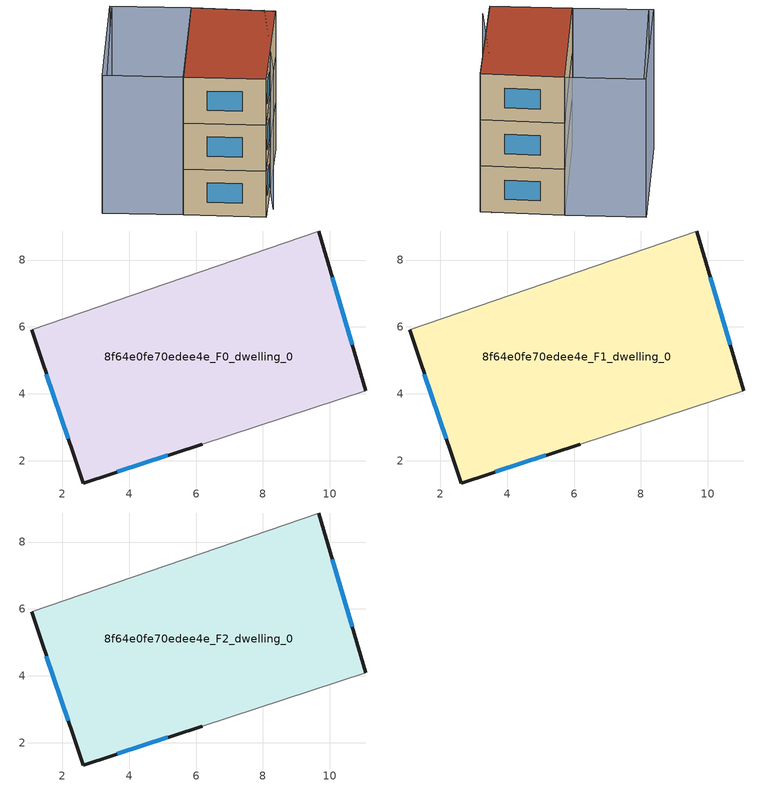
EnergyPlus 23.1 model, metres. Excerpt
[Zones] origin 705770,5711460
8f64e0fe70edee4e_F0_dwelling_0
 floor ground (EU_floor_Construction): 9.67,8.87 11.08,4.09 6.19,2.49 2.62,1.33 1.08,5.92 z0
 wall outside (EU_wall_Construction): 11.08,4.09 9.67,8.87 / 1.08,5.92 2.62,1.33 6.19,2.49 z0:3
 wall adiabatic (EU_wall_Construction): 9.67,8.87 1.08,5.92 / 6.19,2.49 11.08,4.09 z0:3
 window (EU_Window_Construction): 10.67,5.47 10.08,7.49 / 3.65,1.67 5.16,2.16 / 1.52,4.59 2.17,2.66 z0.87:2.13
8f64e0fe70edee4e_F1_dwelling_0
 floor to 8f64e0fe70edee4e_F0_dwelling_0 (EU_floor_Construction): 9.67,8.87 11.08,4.09 6.19,2.49 2.62,1.33 1.08,5.92 z3
 wall outside (EU_wall_Construction): 11.08,4.09 9.67,8.87 / 1.08,5.92 2.62,1.33 6.19,2.49 z3:6
 wall adiabatic (EU_wall_Construction): 9.67,8.87 1.08,5.92 / 6.19,2.49 11.08,4.09 z3:6
 window (EU_Window_Construction): 10.67,5.47 10.08,7.49 / 3.65,1.67 5.16,2.16 / 1.52,4.59 2.17,2.66 z3.87:5.13
8f64e0fe70edee4e_F2_dwelling_0
 floor to 8f64e0fe70edee4e_F1_dwelling_0 (EU_floor_Construction): 9.67,8.87 11.08,4.09 6.19,2.49 2.62,1.33 1.08,5.92 z6
 wall outside (EU_wall_Construction): 11.08,4.09 9.67,8.87 / 1.08,5.92 2.62,1.33 6.19,2.49 z6:9
 wall adiabatic (EU_wall_Construction): 9.67,8.87 1.08,5.92 / 6.19,2.49 11.08,4.09 z6:9
 window (EU_Window_Construction): 10.67,5.47 10.08,7.49 / 3.65,1.67 5.16,2.16 / 1.52,4.59 2.17,2.66 z6.87:8.13
 roof outside (EU_roof_Construction): 11.08,4.09 9.67,8.87 1.08,5.92 2.62,1.33 6.19,2.49 z9
shading: 3.74,1.32 10.95,4.78 / 7.96,13.17 -0.28,10.19 / 9.67,8.87 1.08,5.92 / 1.08,5.92 -0.47,10.42 / -0.47,10.42 8.12,13.37 / 8.12,13.37 9.67,8.87 z0:9
[Building]
EU S2 Campaign: North Axis=0; Terrain=City; Solar Distribution=FullExterior
[Site:Location]
London: Latitude=51.5; Longitude=-0.5; Time Zone=0; Elevation=25
[SizingPeriod:WeatherFileDays]
AnnualSizingPeriod: Begin Month=1; Begin Day of Month=1; End Month=12; End Day of Month=31; Day of Week for Start Day=Monday; Use Weather File Daylight Saving Period=No; Use Weather File Rain and Snow Indicators=No
[MATERIAL]
EU_InternalMass_Material: Roughness=MediumRough; Thickness=0.1; Conductivity=1; Density=1800; Specific Heat=900; Thermal Absorptance=0.9; Solar Absorptance=0.7; Visible Absorptance=0.7
[MATERIAL:NOMASS] Roughness=MediumRough; Thermal Absorptance=0.9; Solar Absorptance=0.7; Visible Absorptance=0.7
Name | Thermal Resistance
EU_wall_NoMass | 0.724719
EU_roof_NoMass | 2.98947
EU_floor_NoMass | 2.39157
[WINDOWMATERIAL:SIMPLEGLAZINGSYSTEM]
EU_Window_SimpleGlazing: UFactor=2.63425; Solar Heat Gain Coefficient=0.76; Visible Transmittance=0.76
[CONSTRUCTION]
EU_wall_Construction: EU_wall_NoMass
EU_roof_Construction: EU_roof_NoMass
EU_floor_Construction: EU_floor_NoMass
EU_Window_Construction: EU_Window_SimpleGlazing
EU_InternalMass_Construction: EU_InternalMass_Material
[ZONE] Type=1; Multiplier=1; Ceiling Height=autocalculate; Floor Area=autocalculate; Part of Total Floor Area=Yes
Name | Volume
8f64e0fe70edee4e_F0_dwelling_0 | 132.405
8f64e0fe70edee4e_F1_dwelling_0; 8f64e0fe70edee4e_F2_dwelling_0 | 132.404
[INTERNALMASS] Construction=EU_InternalMass_Construction; Surface Area=44.1346
Name | Zone or ZoneList
8f64e0fe70edee4e_F0_dwelling_0_EU_InternalMass | 8f64e0fe70edee4e_F0_dwelling_0
8f64e0fe70edee4e_F1_dwelling_0_EU_InternalMass | 8f64e0fe70edee4e_F1_dwelling_0
8f64e0fe70edee4e_F2_dwelling_0_EU_InternalMass | 8f64e0fe70edee4e_F2_dwelling_0
[OTHEREQUIPMENT] Fuel Type=Electricity; Design Level Calculation Method=Watts/Area; Power per Zone Floor Area=1; Fraction Latent=0; Fraction Radiant=0; Fraction Lost=0; Carbon Dioxide Generation Rate=0; EndUse Subcategory=EU_Step8_InternalGains
Name | Zone or ZoneList or Space or SpaceList | Schedule
EU_Step8_InternalGain_8f64e0fe70edee4e_F0_dwelling_0_f000 | 8f64e0fe70edee4e_F0_dwelling_0 | EU_Step8_GainSchedule_8f64e0fe70edee4e_F0_dwelling_0_f000
EU_Step8_InternalGain_8f64e0fe70edee4e_F1_dwelling_0_f000 | 8f64e0fe70edee4e_F1_dwelling_0 | EU_Step8_GainSchedule_8f64e0fe70edee4e_F1_dwelling_0_f000
EU_Step8_InternalGain_8f64e0fe70edee4e_F2_dwelling_0_f000 | 8f64e0fe70edee4e_F2_dwelling_0 | EU_Step8_GainSchedule_8f64e0fe70edee4e_F2_dwelling_0_f000
[ZONEVENTILATION:DESIGNFLOWRATE] Schedule=EU_AlwaysOn; Design Flow Rate Calculation Method=AirChanges/Hour; Air Changes per Hour=0.418135; Ventilation Type=Natural; Fan Pressure Rise=0; Fan Total Efficiency=1; Constant Term Coefficient=1; Temperature Term Coefficient=0; Velocity Term Coefficient=0; Velocity Squared Term Coefficient=0; Minimum Indoor Temperature=-100; Maximum Indoor Temperature=100; Delta Temperature=-100; Minimum Outdoor Temperature=-100; Maximum Outdoor Temperature=100; Maximum Wind Speed=40
Name | Zone or ZoneList or Space or SpaceList
EU_ConstantAir_8f64e0fe70edee4e_F0_dwelling_0 | 8f64e0fe70edee4e_F0_dwelling_0
EU_ConstantAir_8f64e0fe70edee4e_F1_dwelling_0 | 8f64e0fe70edee4e_F1_dwelling_0
EU_ConstantAir_8f64e0fe70edee4e_F2_dwelling_0 | 8f64e0fe70edee4e_F2_dwelling_0
[HVACTEMPLATE:THERMOSTAT] Constant Heating Setpoint=20; Constant Cooling Setpoint=50
EU_HeatOnly_8f64e0fe70edee4e_F0_dwelling_0; EU_HeatOnly_8f64e0fe70edee4e_F1_dwelling_0; EU_HeatOnly_8f64e0fe70edee4e_F2_dwelling_0
[HVACTEMPLATE:ZONE:IDEALLOADSAIRSYSTEM] System Availability Schedule=EU_AlwaysOn; Maximum Heating Supply Air Temperature=50; Minimum Cooling Supply Air Temperature=13; Maximum Heating Supply Air Humidity Ratio=0.0156; Minimum Cooling Supply Air Humidity Ratio=0.0077; Heating Limit=NoLimit; Cooling Limit=NoLimit; Heating Availability Schedule=EU_AlwaysOn; Cooling Availability Schedule=EU_CoolingOff; Dehumidification Control Type=ConstantSensibleHeatRatio; Cooling Sensible Heat Ratio=0.7; Dehumidification Setpoint=60; Humidification Control Type=None; Humidification Setpoint=30; Outdoor Air Method=None; Outdoor Air Flow Rate per Person=0.00944; Outdoor Air Flow Rate per Zone Floor Area=0; Outdoor Air Flow Rate per Zone=0; Demand Controlled Ventilation Type=None; Outdoor Air Economizer Type=NoEconomizer; Heat Recovery Type=None; Sensible Heat Recovery Effectiveness=0.7; Latent Heat Recovery Effectiveness=0.65
Name | Template Thermostat
8f64e0fe70edee4e_F0_dwelling_0 | EU_HeatOnly_8f64e0fe70edee4e_F0_dwelling_0
8f64e0fe70edee4e_F1_dwelling_0 | EU_HeatOnly_8f64e0fe70edee4e_F1_dwelling_0
8f64e0fe70edee4e_F2_dwelling_0 | EU_HeatOnly_8f64e0fe70edee4e_F2_dwelling_0
[SIZING:ZONE] Zone Cooling Design Supply Air Temperature Input Method=SupplyAirTemperature; Zone Cooling Design Supply Air Temperature=13; Zone Heating Design Supply Air Temperature Input Method=SupplyAirTemperature; Zone Heating Design Supply Air Temperature=50; Zone Cooling Design Supply Air Humidity Ratio=0.008; Zone Heating Design Supply Air Humidity Ratio=0.008; Cooling Design Air Flow Method=DesignDay; Cooling Design Air Flow Rate=0; Cooling Minimum Air Flow per Zone Floor Area=0.000762; Cooling Minimum Air Flow=0; Cooling Minimum Air Flow Fraction=0.2; Heating Design Air Flow Method=DesignDay; Heating Design Air Flow Rate=0; Heating Maximum Air Flow per Zone Floor Area=0.002032; Heating Maximum Air Flow=0.141576; Heating Maximum Air Flow Fraction=0.3; Account for Dedicated Outdoor Air System=No; Dedicated Outdoor Air System Control Strategy=NeutralSupplyAir; Dedicated Outdoor Air Low Setpoint Temperature for Design=autosize; Dedicated Outdoor Air High Setpoint Temperature for Design=autosize; Zone Load Sizing Method=Sensible Load Only No Latent Load; Zone Latent Cooling Design Supply Air Humidity Ratio Input Method=HumidityRatioDifference; Zone Cooling Design Supply Air Humidity Ratio Difference=0.005; Zone Latent Heating Design Supply Air Humidity Ratio Input Method=HumidityRatioDifference; Zone Humidification Design Supply Air Humidity Ratio Difference=0.005
8f64e0fe70edee4e_F0_dwelling_0; 8f64e0fe70edee4e_F1_dwelling_0; 8f64e0fe70edee4e_F2_dwelling_0
[SCHEDULE:CONSTANT]
Name | Hourly Value
EU_AlwaysOn | 1
EU_CoolingOff | 0
[SCHEDULE:FILE] Column Number=1; Rows to Skip at Top=0; Number of Hours of Data=8760; Column Separator=Comma; Interpolate to Timestep=No; Minutes per Item=60; Adjust Schedule for Daylight Savings=Yes
Name | File
EU_Step8_GainSchedule_8f64e0fe70edee4e_F0_dwelling_0_f000 | ../../schedules/8f64e0fe70edee4e/8f64e0fe70edee4e_F0_dwelling_0_f000_gain.csv
EU_Step8_GainSchedule_8f64e0fe70edee4e_F1_dwelling_0_f000 | ../../schedules/8f64e0fe70edee4e/8f64e0fe70edee4e_F1_dwelling_0_f000_gain.csv
EU_Step8_GainSchedule_8f64e0fe70edee4e_F2_dwelling_0_f000 | ../../schedules/8f64e0fe70edee4e/8f64e0fe70edee4e_F2_dwelling_0_f000_gain.csv
